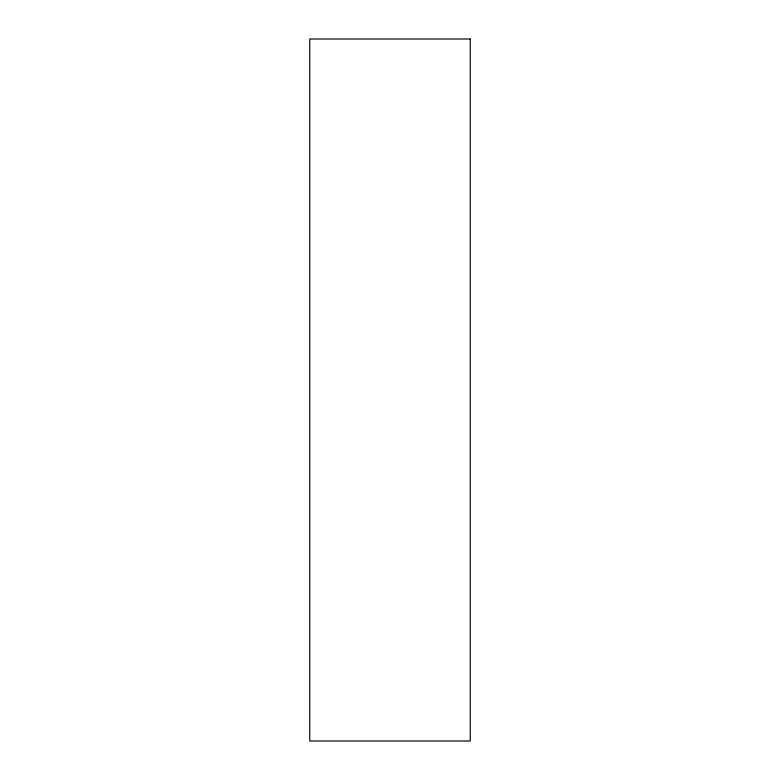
<?xml version="1.0" encoding="UTF-8"?>
<svg xmlns="http://www.w3.org/2000/svg" width="780" height="780" viewBox="0 0 780 780"><rect width="100%" height="100%" fill="white"/><g stroke="black" fill="none" stroke-linecap="round" stroke-linejoin="round"><path stroke-width="1.17" d="M470.233 39L309.767 39L309.767 741L470.233 741L470.233 39"/></g></svg>
